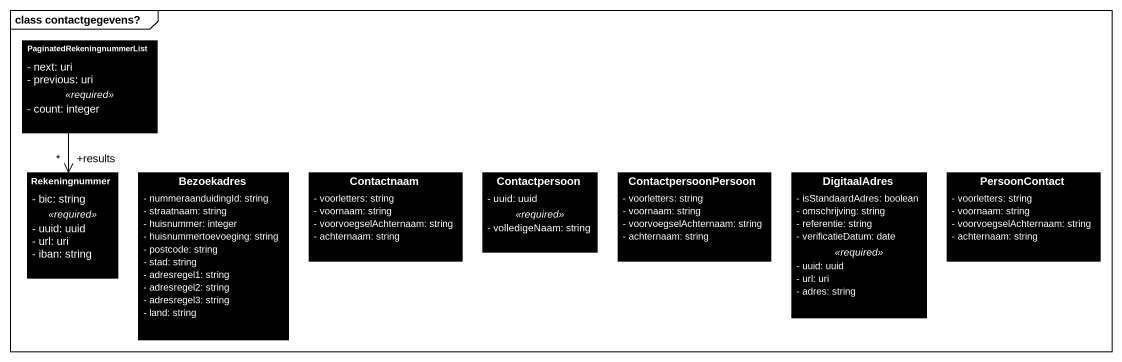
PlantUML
@startuml
mainframe class contactgegevens?
hide circle
hide empty members
skinparam classAttributeIconSize 0
class PaginatedRekeningnummerList #000000 {
  - next: uri
  - previous: uri
  .. <<required>> ..
  - count: integer
}
class Rekeningnummer #000000 {
  - bic: string
  .. <<required>> ..
  - uuid: uuid
  - url: uri
  - iban: string
}
class Bezoekadres #000000 {
  - nummeraanduidingId: string
  - straatnaam: string
  - huisnummer: integer
  - huisnummertoevoeging: string
  - postcode: string
  - stad: string
  - adresregel1: string
  - adresregel2: string
  - adresregel3: string
  - land: string
}
class Contactnaam #000000 {
  - voorletters: string
  - voornaam: string
  - voorvoegselAchternaam: string
  - achternaam: string
}
class Contactpersoon #000000 {
  - uuid: uuid
  .. <<required>> ..
  - volledigeNaam: string
}
class ContactpersoonPersoon #000000 {
  - voorletters: string
  - voornaam: string
  - voorvoegselAchternaam: string
  - achternaam: string
}
class DigitaalAdres #000000 {
  - isStandaardAdres: boolean
  - omschrijving: string
  - referentie: string
  - verificatieDatum: date
  .. <<required>> ..
  - uuid: uuid
  - url: uri
  - adres: string
}
class PersoonContact #000000 {
  - voorletters: string
  - voornaam: string
  - voorvoegselAchternaam: string
  - achternaam: string
}
PaginatedRekeningnummerList --> "+results\n*" Rekeningnummer
@enduml
